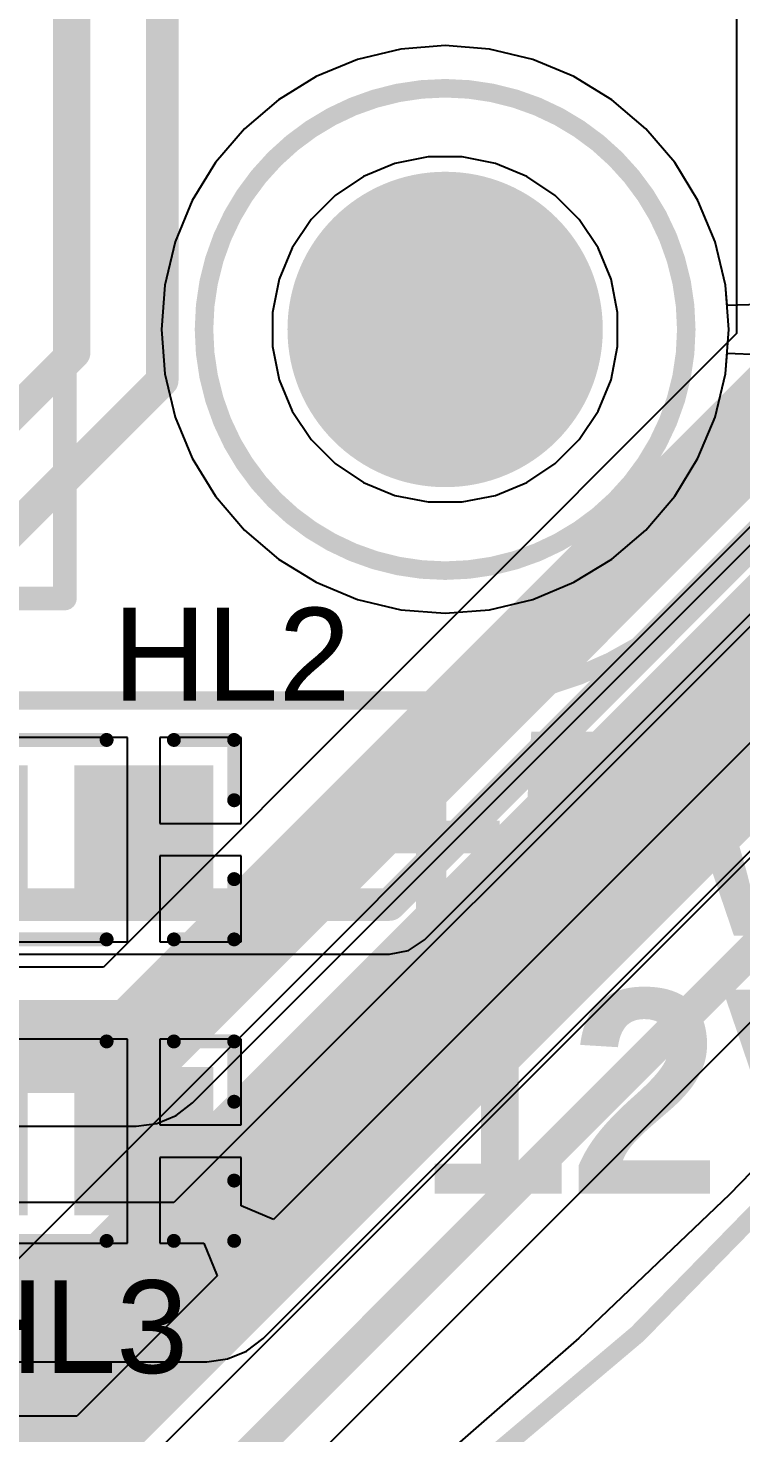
# Model space of a CAD drawing. Header units: inches. Extents: x 0 to 106, y 0 to 106.
# Drawn here: x 82.5 to 90.19, y 13.11 to 28.25 of the extents above; entities that cross this region are included whole.
import ezdxf

# ---------------------------------------------------------------- set-up
doc = ezdxf.new("R2010")
doc.units = ezdxf.units.IN
for name, color, linetype in [('Board Shape', 56, 'Continuous'), ('Bottom Layer', 5, 'Continuous'), ('Bottom Solder', 6, 'Continuous'), ('Layer 1', 16, 'Continuous'), ('Layer 2', 76, 'Continuous'), ('Mechanical 13', 56, 'Continuous'), ('Pad Holes', 156, 'Continuous'), ('Top Layer', 1, 'Continuous'), ('Top Overlay', 2, 'Continuous'), ('Top Paste', 8, 'Continuous'), ('Top Solder', 216, 'Continuous')]:
    doc.layers.add(name, color=color, linetype=linetype)
doc.styles.add('Arial', font='', dxfattribs={"height": 0.2})
doc.styles.add('Century Gothic_Bold', font='', dxfattribs={"height": 0.2})
doc.styles.get('Arial').set_extended_font_data('Arial')
doc.styles.get('Century Gothic_Bold').set_extended_font_data('Century Gothic', bold=True)

# ---------------------------------------------------------------- blocks, each defined once
blk = doc.blocks.new('DCDC_SAUVC26_B_197')
at = {"layer": 'Bottom Solder'}
h = blk.add_hatch(color=6, dxfattribs=at)
edge = h.paths.add_edge_path()
edge.add_arc((30.99999896, 0), 1.69999914, 0, 360)
at = {"layer": 'Pad Holes'}
h = blk.add_hatch(color=7, dxfattribs=at)
edge = h.paths.add_edge_path()
edge.add_arc((30.99999896, 0), 1.59999934, 0, 360)
at = {"layer": 'Top Solder'}
h = blk.add_hatch(color=216, dxfattribs=at)
edge = h.paths.add_edge_path()
edge.add_arc((30.99999896, 0), 1.69999914, 0, 360)
at = {"layer": 'Mechanical 13'}
for points in [[(30.99999896, 3.99999962, 0.1999996, 0.1999996, -0.4142135623730951), (34.99999858, 0, 0.1999996, 0.1999996, 0)], [(34.99999858, -67.00000062, 0.1999996, 0.1999996, 0), (34.99999604, 0, 0.1999996, 0.1999996, 0)]]:
    blk.add_lwpolyline(points, format="xyseb", dxfattribs=at)
for points in [[(34.94999614, 0, 0.0999998, 0.0999998, 1), (35.04999594, 0, 0.0999998, 0.0999998, 1)], [(34.94999868, 0, 0.0999998, 0.0999998, 1), (35.04999848, 0, 0.0999998, 0.0999998, 1)]]:
    blk.add_lwpolyline(points, format="xyseb", close=True, dxfattribs=at)
blk = doc.blocks.new('MR60PB_M_198')
at = {"layer": 'Top Overlay'}
for points in [[(-9.900000519999999, 0, 0.254, 0.254, 0), (-9.900000519999999, -4.90000036, 0.254, 0.254, 0)], [(-9.900000519999999, -4.90000036, 0.254, 0.254, 0), (9.89999544, -4.90000036, 0.254, 0.254, 0)]]:
    blk.add_lwpolyline(points, format="xyseb", dxfattribs=at)
blk.add_lwpolyline([(-9.96350052, -4.90000036, 0.127, 0.127, 1), (-9.83650052, -4.90000036, 0.127, 0.127, 1)], format="xyseb", close=True, dxfattribs=at)
blk.add_lwpolyline([(-9.96350052, -4.90000036, 0.127, 0.127, 1), (-9.83650052, -4.90000036, 0.127, 0.127, 1)], format="xyseb", close=True, dxfattribs=at)
blk = doc.blocks.new('0805D_241')
at = {"layer": 'Top Layer'}
for points in [[(-1.70000041, -0.74999977), (-1.70000041, 0.74999977), (-0.30000067, 0.74999977), (-0.30000067, -0.74999977)], [(0.30000067, -0.74999977), (0.30000067, 0.74999977), (1.70000041, 0.74999977), (1.70000041, -0.74999977)]]:
    blk.add_hatch(color=1, dxfattribs=at).paths.add_polyline_path(points)
at = {"layer": 'Top Paste'}
for points in [[(-1.70000041, -0.74999977), (-1.70000041, 0.74999977), (-0.30000067, 0.74999977), (-0.30000067, -0.74999977)], [(0.30000067, -0.74999977), (0.30000067, 0.74999977), (1.70000041, 0.74999977), (1.70000041, -0.74999977)]]:
    blk.add_hatch(color=8, dxfattribs=at).paths.add_polyline_path(points)
at = {"layer": 'Top Solder'}
for points in [[(-1.75000031, -0.7999996699999999), (-1.75000031, 0.7999996699999999), (-0.25000077, 0.7999996699999999), (-0.25000077, -0.7999996699999999)], [(0.25000077, -0.7999996699999999), (0.25000077, 0.7999996699999999), (1.75000031, 0.7999996699999999), (1.75000031, -0.7999996699999999)]]:
    blk.add_hatch(color=216, dxfattribs=at).paths.add_polyline_path(points)
at = {"layer": 'Top Overlay'}
for points in [[(-0.5999987999999999, 1.07499912, 0.1499997, 0.1499997, 0), (0.5999987999999999, 1.07499912, 0.1499997, 0.1499997, 0)], [(1.32500116, 1.07499912, 0.1499997, 0.1499997, 0), (1.97499986, 1.07499912, 0.1499997, 0.1499997, 0)], [(1.97499986, 0.4250004199999999, 0.1499997, 0.1499997, 0), (1.97499986, 1.07499912, 0.1499997, 0.1499997, 0)], [(1.97499986, -1.07499912, 0.1499997, 0.1499997, 0), (1.97499986, -0.4250004199999999, 0.1499997, 0.1499997, 0)], [(-0.5999987999999999, -1.07499912, 0.1499997, 0.1499997, 0), (0.5999987999999999, -1.07499912, 0.1499997, 0.1499997, 0)], [(1.32500116, -1.07499912, 0.1499997, 0.1499997, 0), (1.97499986, -1.07499912, 0.1499997, 0.1499997, 0)]]:
    blk.add_lwpolyline(points, format="xyseb", dxfattribs=at)
for points in [[(-0.63749936, 1.07499912, 0.07499858, 0.07499858, 1), (-0.56249824, 1.07499912, 0.07499858, 0.07499858, 1)], [(0.56249824, 1.07499912, 0.07499858, 0.07499858, 1), (0.63749936, 1.07499912, 0.07499858, 0.07499858, 1)], [(1.2875006, 1.07499912, 0.07499858, 0.07499858, 1), (1.36250172, 1.07499912, 0.07499858, 0.07499858, 1)], [(1.9374993, 1.07499912, 0.07499858, 0.07499858, 1), (2.01250042, 1.07499912, 0.07499858, 0.07499858, 1)], [(1.9374993, 1.07499912, 0.07499858, 0.07499858, 1), (2.01250042, 1.07499912, 0.07499858, 0.07499858, 1)], [(1.9374993, 0.4250004199999999, 0.07499858, 0.07499858, 1), (2.01250042, 0.4250004199999999, 0.07499858, 0.07499858, 1)], [(1.9374993, -0.4250004199999999, 0.07499858, 0.07499858, 1), (2.01250042, -0.4250004199999999, 0.07499858, 0.07499858, 1)], [(-0.63749936, -1.07499912, 0.07499858, 0.07499858, 1), (-0.56249824, -1.07499912, 0.07499858, 0.07499858, 1)], [(0.56249824, -1.07499912, 0.07499858, 0.07499858, 1), (0.63749936, -1.07499912, 0.07499858, 0.07499858, 1)], [(1.2875006, -1.07499912, 0.07499858, 0.07499858, 1), (1.36250172, -1.07499912, 0.07499858, 0.07499858, 1)], [(1.9374993, -1.07499912, 0.07499858, 0.07499858, 1), (2.01250042, -1.07499912, 0.07499858, 0.07499858, 1)], [(1.9374993, -1.07499912, 0.07499858, 0.07499858, 1), (2.01250042, -1.07499912, 0.07499858, 0.07499858, 1)]]:
    blk.add_lwpolyline(points, format="xyseb", close=True, dxfattribs=at)
blk = doc.blocks.new('0805D_242')
at = {"layer": 'Top Layer'}
for points in [[(-1.70000041, -0.74999977), (-1.70000041, 0.74999977), (-0.30000067, 0.74999977), (-0.30000067, -0.74999977)], [(0.30000067, -0.74999977), (0.30000067, 0.74999977), (1.70000041, 0.74999977), (1.70000041, -0.74999977)]]:
    blk.add_hatch(color=1, dxfattribs=at).paths.add_polyline_path(points)
at = {"layer": 'Top Paste'}
for points in [[(-1.70000041, -0.74999977), (-1.70000041, 0.74999977), (-0.30000067, 0.74999977), (-0.30000067, -0.74999977)], [(0.30000067, -0.74999977), (0.30000067, 0.74999977), (1.70000041, 0.74999977), (1.70000041, -0.74999977)]]:
    blk.add_hatch(color=8, dxfattribs=at).paths.add_polyline_path(points)
at = {"layer": 'Top Solder'}
for points in [[(-1.75000031, -0.7999996699999999), (-1.75000031, 0.7999996699999999), (-0.25000077, 0.7999996699999999), (-0.25000077, -0.7999996699999999)], [(0.25000077, -0.7999996699999999), (0.25000077, 0.7999996699999999), (1.75000031, 0.7999996699999999), (1.75000031, -0.7999996699999999)]]:
    blk.add_hatch(color=216, dxfattribs=at).paths.add_polyline_path(points)
at = {"layer": 'Top Overlay'}
for points in [[(-0.5999987999999999, 1.07499912, 0.1499997, 0.1499997, 0), (0.5999987999999999, 1.07499912, 0.1499997, 0.1499997, 0)], [(1.32500116, 1.07499912, 0.1499997, 0.1499997, 0), (1.97499986, 1.07499912, 0.1499997, 0.1499997, 0)], [(1.97499986, 0.4250004199999999, 0.1499997, 0.1499997, 0), (1.97499986, 1.07499912, 0.1499997, 0.1499997, 0)], [(1.97499986, -1.07499912, 0.1499997, 0.1499997, 0), (1.97499986, -0.4250004199999999, 0.1499997, 0.1499997, 0)], [(-0.5999987999999999, -1.07499912, 0.1499997, 0.1499997, 0), (0.5999987999999999, -1.07499912, 0.1499997, 0.1499997, 0)], [(1.32500116, -1.07499912, 0.1499997, 0.1499997, 0), (1.97499986, -1.07499912, 0.1499997, 0.1499997, 0)]]:
    blk.add_lwpolyline(points, format="xyseb", dxfattribs=at)
for points in [[(-0.63749936, 1.07499912, 0.07499858, 0.07499858, 1), (-0.56249824, 1.07499912, 0.07499858, 0.07499858, 1)], [(0.56249824, 1.07499912, 0.07499858, 0.07499858, 1), (0.63749936, 1.07499912, 0.07499858, 0.07499858, 1)], [(1.2875006, 1.07499912, 0.07499858, 0.07499858, 1), (1.36250172, 1.07499912, 0.07499858, 0.07499858, 1)], [(1.9374993, 1.07499912, 0.07499858, 0.07499858, 1), (2.01250042, 1.07499912, 0.07499858, 0.07499858, 1)], [(1.9374993, 1.07499912, 0.07499858, 0.07499858, 1), (2.01250042, 1.07499912, 0.07499858, 0.07499858, 1)], [(1.9374993, 0.4250004199999999, 0.07499858, 0.07499858, 1), (2.01250042, 0.4250004199999999, 0.07499858, 0.07499858, 1)], [(1.9374993, -0.4250004199999999, 0.07499858, 0.07499858, 1), (2.01250042, -0.4250004199999999, 0.07499858, 0.07499858, 1)], [(-0.63749936, -1.07499912, 0.07499858, 0.07499858, 1), (-0.56249824, -1.07499912, 0.07499858, 0.07499858, 1)], [(0.56249824, -1.07499912, 0.07499858, 0.07499858, 1), (0.63749936, -1.07499912, 0.07499858, 0.07499858, 1)], [(1.2875006, -1.07499912, 0.07499858, 0.07499858, 1), (1.36250172, -1.07499912, 0.07499858, 0.07499858, 1)], [(1.9374993, -1.07499912, 0.07499858, 0.07499858, 1), (2.01250042, -1.07499912, 0.07499858, 0.07499858, 1)], [(1.9374993, -1.07499912, 0.07499858, 0.07499858, 1), (2.01250042, -1.07499912, 0.07499858, 0.07499858, 1)]]:
    blk.add_lwpolyline(points, format="xyseb", close=True, dxfattribs=at)

msp = doc.modelspace()

# ---------------------------------------------------------------- linework, layer by layer
at = {"layer": 'Board Shape'}
msp.add_lwpolyline([(68.12547716, 103.7958681, 0.1999996, 0.1999996, -0.6806155096878033), (76.61438322, 5.55149258, 0.1999996, 0.1999996, 0)], format="xyseb", dxfattribs=at)
at = {"layer": 'Bottom Layer'}
for p, q in [((86.52140176, 28.02176514), (86.05458532, 27.90969272)), ((87.00000125999999, 28.0594308), (86.52140176, 28.02176514)), ((87.47860075999999, 28.02176514), (87.00000125999999, 28.0594308)), ((87.9454172, 27.90969272), (87.47860075999999, 28.02176514)), ((86.05458532, 27.90969272), (85.61104798, 27.72597198)), ((88.38895453999999, 27.72597198), (87.9454172, 27.90969272)), ((85.61104798, 27.72597198), (85.20171427999999, 27.47513174)), ((88.79828823999999, 27.47513174), (88.38895453999999, 27.72597198)), ((85.20171427999999, 27.47513174), (84.83665786, 27.1633442)), ((89.16334465999999, 27.1633442), (88.79828823999999, 27.47513174)), ((84.83665786, 27.1633442), (84.52487031999999, 26.79828778)), ((89.47513219999999, 26.79828778), (89.16334465999999, 27.1633442)), ((84.52487031999999, 26.79828778), (84.27403008, 26.38895408)), ((89.72597243999999, 26.38895408), (89.47513219999999, 26.79828778)), ((84.27403008, 26.38895408), (84.09030933999999, 25.94541674)), ((89.90969317999999, 25.94541674), (89.72597243999999, 26.38895408)), ((84.09030933999999, 25.94541674), (83.97823692, 25.4786003)), ((90.0217656, 25.4786003), (89.90969317999999, 25.94541674)), ((83.97823692, 25.4786003), (83.94057126, 25.0000008)), ((90.03921793999999, 25.25684306), (90.0217656, 25.4786003)), ((90.38921724, 25.27059462), (90.03921793999999, 25.25684306)), ((83.94057126, 25.0000008), (83.97823692, 24.5214013)), ((90.0217656, 24.5214013), (90.03921793999999, 24.74315854)), ((90.03921793999999, 24.74315854), (90.38921724, 24.72940698)), ((83.97823692, 24.5214013), (84.09030933999999, 24.05458486)), ((89.90969317999999, 24.05458486), (90.0217656, 24.5214013)), ((84.09030933999999, 24.05458486), (84.27403008, 23.61104752)), ((89.72597243999999, 23.61104752), (89.90969317999999, 24.05458486)), ((84.27403008, 23.61104752), (84.52487031999999, 23.20171382)), ((89.47513219999999, 23.20171382), (89.72597243999999, 23.61104752)), ((84.52487031999999, 23.20171382), (84.83665786, 22.8366574)), ((89.16334465999999, 22.8366574), (89.47513219999999, 23.20171382)), ((90.38921724, 22.97223752), (79.47776585999999, 12.06078614)), ((84.83665786, 22.8366574), (85.20171427999999, 22.52486986)), ((88.79828823999999, 22.52486986), (89.16334465999999, 22.8366574)), ((85.20171427999999, 22.52486986), (85.61104798, 22.27402962)), ((88.38895453999999, 22.27402962), (88.79828823999999, 22.52486986)), ((85.61104798, 22.27402962), (86.05458532, 22.09030888)), ((87.9454172, 22.09030888), (88.38895453999999, 22.27402962)), ((86.05458532, 22.09030888), (86.52140176, 21.97823646)), ((86.52140176, 21.97823646), (87.00000125999999, 21.9405708)), ((87.00000125999999, 21.9405708), (87.47860075999999, 21.97823646)), ((87.47860075999999, 21.97823646), (87.9454172, 22.09030888)), ((80.89150954, 9.908491739999999), (92.54151164, 21.55849384)), ((91.62668492, 17.29038706), (90.06772944, 15.67466004)), ((90.06772944, 15.67466004), (88.44117947999999, 14.12687294)), ((88.44117947999999, 14.12687294), (86.75007287999999, 12.64990866))]:
    msp.add_line(p, q, dxfattribs=at)
for points in [[(89.60000113999999, 25.0000008, 0.1999996, 0.1999996, 1), (84.40000137999999, 25.0000008, 0.1999996, 0.1999996, 1)], [(84.35000148, 25.0000008, 0.0999998, 0.0999998, 1), (84.45000128, 25.0000008, 0.0999998, 0.0999998, 1)], [(89.55000124, 25.0000008, 0.0999998, 0.0999998, 1), (89.65000104, 25.0000008, 0.0999998, 0.0999998, 1)]]:
    msp.add_lwpolyline(points, format="xyseb", close=True, dxfattribs=at)
msp.add_lwpolyline([(80.00000001999999, 10.80000126, 1.79999894, 1.79999894, 0), (91.65000212, 22.45000336, 1.79999894, 1.79999894, 0)], format="xyseb", dxfattribs=at)
at = {"layer": 'Layer 1'}
for p, q in [((86.77850056, 18.42149986), (90.87849998, 22.52149674)), ((86.6048433, 18.30546504), (86.77850056, 18.42149986)), ((78.20710546, 18.26471836), (86.39999992, 18.26471836)), ((86.39999992, 18.26471836), (86.6048433, 18.30546504)), ((91.62668492, 17.29038706), (90.06772944, 15.67466004)), ((90.06772944, 15.67466004), (88.44117947999999, 14.12687294)), ((88.44117947999999, 14.12687294), (86.75007287999999, 12.64990866))]:
    msp.add_line(p, q, dxfattribs=at)
for points in [[(83.94999974, 24.4500019, 0.3499993, 0.3499993, 0), (83.94999974, 66.55000152, 0.3499993, 0.3499993, 0)], [(82.9999991, 24.74999876, 0.3499993, 0.3499993, 0), (82.9999991, 66.00000262, 0.3499993, 0.3499993, 0)], [(78.99999948, 20.74999914, 0.3499993, 0.3499993, 0), (82.9999991, 24.74999876, 0.3499993, 0.3499993, 0)], [(79.24999898, 19.75000114, 0.3499993, 0.3499993, 0), (83.94999974, 24.4500019, 0.3499993, 0.3499993, 0)], [(86.39999992, 18.8000005, 0.3499993, 0.3499993, 0), (90.49999934, 22.89999992, 0.3499993, 0.3499993, 0)], [(71.03996968, 18.8000005, 0.3499993, 0.3499993, 0), (86.39999992, 18.8000005, 0.3499993, 0.3499993, 0)]]:
    msp.add_lwpolyline(points, format="xyseb", dxfattribs=at)
for points in [[(82.91249864, 24.74999876, 0.17499838, 0.17499838, 1), (83.08749956, 24.74999876, 0.17499838, 0.17499838, 1)], [(82.91249864, 24.74999876, 0.17499838, 0.17499838, 1), (83.08749956, 24.74999876, 0.17499838, 0.17499838, 1)], [(83.86249928, 24.4500019, 0.17499838, 0.17499838, 1), (84.0375002, 24.4500019, 0.17499838, 0.17499838, 1)], [(83.86249928, 24.4500019, 0.17499838, 0.17499838, 1), (84.0375002, 24.4500019, 0.17499838, 0.17499838, 1)], [(86.31249945999998, 18.8000005, 0.17499838, 0.17499838, 1), (86.48750038, 18.8000005, 0.17499838, 0.17499838, 1)], [(86.31249945999998, 18.8000005, 0.17499838, 0.17499838, 1), (86.48750038, 18.8000005, 0.17499838, 0.17499838, 1)]]:
    msp.add_lwpolyline(points, format="xyseb", close=True, dxfattribs=at)
at = {"layer": 'Layer 2'}
for p, q in [((90.14266706, 55.74487961999999), (90.14266706, 24.95512154)), ((86.8168063, 26.85999962), (86.4574598, 26.78852148)), ((87.18319622, 26.85999962), (86.8168063, 26.85999962)), ((87.54254272, 26.78852148), (87.18319622, 26.85999962)), ((86.4574598, 26.78852148), (86.11896162, 26.64831094)), ((87.8810409, 26.64831094), (87.54254272, 26.78852148)), ((86.11896162, 26.64831094), (85.81432164, 26.44475534)), ((88.18568088, 26.44475534), (87.8810409, 26.64831094)), ((85.81432164, 26.44475534), (85.55524672, 26.18568042)), ((88.4447558, 26.18568042), (88.18568088, 26.44475534)), ((85.55524672, 26.18568042), (85.35169112, 25.88104044)), ((88.6483114, 25.88104044), (88.4447558, 26.18568042)), ((85.35169112, 25.88104044), (85.21148057999999, 25.54254225999999)), ((88.78852194, 25.54254225999999), (88.6483114, 25.88104044)), ((85.21148057999999, 25.54254225999999), (85.14000244, 25.18319576)), ((88.86000007999999, 25.18319576), (88.78852194, 25.54254225999999)), ((85.14000244, 25.18319576), (85.14000244, 24.81680584)), ((88.86000007999999, 24.81680584), (88.86000007999999, 25.18319576)), ((90.14266706, 24.95512154), (83.31487528, 18.12732976)), ((85.14000244, 24.81680584), (85.21148057999999, 24.45745934)), ((88.78852194, 24.45745934), (88.86000007999999, 24.81680584)), ((85.21148057999999, 24.45745934), (85.35169112, 24.11896116)), ((88.6483114, 24.11896116), (88.78852194, 24.45745934)), ((85.35169112, 24.11896116), (85.55524672, 23.81432118)), ((88.4447558, 23.81432118), (88.6483114, 24.11896116)), ((92.44266499999999, 23.95511846), (84.07487121999999, 15.58732468)), ((84.2762221, 16.66376906), (91.60622776, 23.99377472)), ((85.55524672, 23.81432118), (85.81432164, 23.55524626)), ((88.18568088, 23.55524626), (88.4447558, 23.81432118)), ((85.81432164, 23.55524626), (86.11896162, 23.35169066)), ((87.8810409, 23.35169066), (88.18568088, 23.55524626)), ((86.11896162, 23.35169066), (86.4574598, 23.21148012)), ((87.54254272, 23.21148012), (87.8810409, 23.35169066)), ((86.4574598, 23.21148012), (86.8168063, 23.14000198)), ((87.18319622, 23.14000198), (87.54254272, 23.21148012)), ((86.8168063, 23.14000198), (87.18319622, 23.14000198)), ((85.03621804, 14.12376398), (93.9062257, 22.99377164)), ((83.31487528, 18.12732976), (77.84951917999999, 18.12732976)), ((91.62668492, 17.29038706), (90.06772944, 15.67466004)), ((84.09866339999999, 16.52752346), (84.2762221, 16.66376906)), ((83.89188962, 16.44187466), (84.09866339999999, 16.52752346)), ((77.84950902, 16.41266212), (83.66999521999999, 16.41266212)), ((83.66999521999999, 16.41266212), (83.89188962, 16.44187466)), ((90.06772944, 15.67466004), (88.44117947999999, 14.12687294)), ((84.07487121999999, 15.58732468), (77.84952426, 15.58732468)), ((84.85865934, 13.98751838), (85.03621804, 14.12376398)), ((88.44117947999999, 14.12687294), (86.75007287999999, 12.64990866)), ((84.65188556, 13.90186958), (84.85865934, 13.98751838)), ((77.84950393999999, 13.87265704), (84.42999116, 13.87265704)), ((84.42999116, 13.87265704), (84.65188556, 13.90186958))]:
    msp.add_line(p, q, dxfattribs=at)
for points in [[(83.66999521999999, 17.26999594, 1.00000054, 1.00000054, 0), (91.00000088, 24.6000016, 1.00000054, 1.00000054, 0)], [(84.42999116, 14.72999086, 1.00000054, 1.00000054, 0), (93.29999882, 23.59999852, 1.00000054, 1.00000054, 0)], [(77.13001592, 17.26999594, 1.00000054, 1.00000054, 0), (83.66999521999999, 17.26999594, 1.00000054, 1.00000054, 0)], [(72.04998544, 14.72999086, 1.00000054, 1.00000054, 0), (84.42999116, 14.72999086, 1.00000054, 1.00000054, 0)]]:
    msp.add_lwpolyline(points, format="xyseb", dxfattribs=at)
for points in [[(83.41999571999999, 17.26999594, 0.499999, 0.499999, 1), (83.91999471999999, 17.26999594, 0.499999, 0.499999, 1)], [(83.41999571999999, 17.26999594, 0.499999, 0.499999, 1), (83.91999471999999, 17.26999594, 0.499999, 0.499999, 1)], [(84.17999166, 14.72999086, 0.499999, 0.499999, 1), (84.67999065999999, 14.72999086, 0.499999, 0.499999, 1)], [(84.17999166, 14.72999086, 0.499999, 0.499999, 1), (84.67999065999999, 14.72999086, 0.499999, 0.499999, 1)]]:
    msp.add_lwpolyline(points, format="xyseb", close=True, dxfattribs=at)
at = {"layer": 'Top Layer'}
for p, q in [((86.52140176, 28.02176514), (86.05458532, 27.90969272)), ((87.00000125999999, 28.0594308), (86.52140176, 28.02176514)), ((87.47860075999999, 28.02176514), (87.00000125999999, 28.0594308)), ((87.9454172, 27.90969272), (87.47860075999999, 28.02176514)), ((86.05458532, 27.90969272), (85.61104798, 27.72597198)), ((88.38895453999999, 27.72597198), (87.9454172, 27.90969272)), ((85.61104798, 27.72597198), (85.20171427999999, 27.47513174)), ((88.79828823999999, 27.47513174), (88.38895453999999, 27.72597198)), ((85.20171427999999, 27.47513174), (84.83665786, 27.1633442)), ((89.16334465999999, 27.1633442), (88.79828823999999, 27.47513174)), ((84.83665786, 27.1633442), (84.52487031999999, 26.79828778)), ((89.47513219999999, 26.79828778), (89.16334465999999, 27.1633442)), ((84.52487031999999, 26.79828778), (84.27403008, 26.38895408)), ((89.72597243999999, 26.38895408), (89.47513219999999, 26.79828778)), ((84.27403008, 26.38895408), (84.09030933999999, 25.94541674)), ((89.90969317999999, 25.94541674), (89.72597243999999, 26.38895408)), ((84.09030933999999, 25.94541674), (83.97823692, 25.4786003)), ((90.0217656, 25.4786003), (89.90969317999999, 25.94541674)), ((83.97823692, 25.4786003), (83.94057126, 25.0000008)), ((90.05943126, 25.0000008), (90.0217656, 25.4786003)), ((83.94057126, 25.0000008), (83.97823692, 24.5214013)), ((90.0217656, 24.5214013), (90.05943126, 25.0000008)), ((83.97823692, 24.5214013), (84.09030933999999, 24.05458486)), ((89.90969317999999, 24.05458486), (90.0217656, 24.5214013)), ((84.09030933999999, 24.05458486), (84.27403008, 23.61104752)), ((89.72597243999999, 23.61104752), (89.90969317999999, 24.05458486)), ((84.27403008, 23.61104752), (84.52487031999999, 23.20171382)), ((89.47513219999999, 23.20171382), (89.72597243999999, 23.61104752)), ((84.52487031999999, 23.20171382), (84.83665786, 22.8366574)), ((89.16334465999999, 22.8366574), (89.47513219999999, 23.20171382)), ((84.83665786, 22.8366574), (85.20171427999999, 22.52486986)), ((88.79828823999999, 22.52486986), (89.16334465999999, 22.8366574)), ((85.20171427999999, 22.52486986), (85.61104798, 22.27402962)), ((88.38895453999999, 22.27402962), (88.79828823999999, 22.52486986)), ((85.61104798, 22.27402962), (86.05458532, 22.09030888)), ((87.9454172, 22.09030888), (88.38895453999999, 22.27402962)), ((86.05458532, 22.09030888), (86.52140176, 21.97823646)), ((86.52140176, 21.97823646), (87.00000125999999, 21.9405708)), ((87.00000125999999, 21.9405708), (87.47860075999999, 21.97823646)), ((87.47860075999999, 21.97823646), (87.9454172, 22.09030888)), ((83.57499922, 20.59999944), (80.69999861999999, 20.59999944)), ((83.57499922, 19.50000164), (83.57499922, 20.59999944)), ((84.7999955, 20.59999944), (83.92499597999999, 20.59999944)), ((83.92499597999999, 20.59999944), (83.92499597999999, 19.67500002)), ((84.7999955, 19.67500002), (84.7999955, 20.59999944)), ((90.46471874, 20.72172132), (85.14999734, 15.40699992)), ((83.87849874, 11.12149922), (92.37849951999999, 19.6215)), ((83.92499597999999, 19.67500002), (84.7999955, 19.67500002)), ((83.57499922, 18.40000384), (83.57499922, 19.50000164)), ((84.7999955, 19.32500326), (83.92499597999999, 19.32500326)), ((83.92499597999999, 19.32500326), (83.92499597999999, 18.40000384)), ((84.7999955, 18.40000384), (84.7999955, 19.32500326)), ((80.69999861999999, 18.40000384), (83.57499922, 18.40000384)), ((83.92499597999999, 18.40000384), (84.7999955, 18.40000384)), ((83.57499922, 17.34999832), (80.70000115999999, 17.34999832)), ((83.57499922, 16.25000306), (83.57499922, 17.34999832)), ((84.79999803999999, 17.34999832), (83.92499597999999, 17.34999832)), ((83.92499597999999, 17.34999832), (83.92499597999999, 16.42500144)), ((84.79999803999999, 16.42500144), (84.79999803999999, 17.34999832)), ((91.62668492, 17.29038706), (90.06772944, 15.67466004)), ((83.92499597999999, 16.42500144), (84.79999803999999, 16.42500144)), ((83.57499922, 15.15000272), (83.57499922, 16.25000306)), ((84.79999803999999, 16.07500468), (83.92499597999999, 16.07500468)), ((83.92499597999999, 16.07500468), (83.92499597999999, 15.15000272)), ((84.79999803999999, 15.55197296), (84.79999803999999, 16.07500468)), ((90.06772944, 15.67466004), (88.44117947999999, 14.12687294)), ((85.14999734, 15.40699992), (84.79999803999999, 15.55197296)), ((80.70000115999999, 15.15000272), (83.57499922, 15.15000272)), ((83.92499597999999, 15.15000272), (84.3980278, 15.15000272)), ((84.3980278, 15.15000272), (84.54300084, 14.80000342)), ((84.54300084, 14.80000342), (83.02828199999999, 13.28528204)), ((88.44117947999999, 14.12687294), (86.75007287999999, 12.64990866)), ((83.02828199999999, 13.28528204), (77.39855742, 13.28528204))]:
    msp.add_line(p, q, dxfattribs=at)
for points in [[(89.60000113999999, 25.0000008, 0.1999996, 0.1999996, 1), (84.40000137999999, 25.0000008, 0.1999996, 0.1999996, 1)], [(84.35000148, 25.0000008, 0.0999998, 0.0999998, 1), (84.45000128, 25.0000008, 0.0999998, 0.0999998, 1)], [(89.55000124, 25.0000008, 0.0999998, 0.0999998, 1), (89.65000104, 25.0000008, 0.0999998, 0.0999998, 1)]]:
    msp.add_lwpolyline(points, format="xyseb", close=True, dxfattribs=at)
for points in [[(83.25000114, 12.7499999, 0.3499993, 0.3499993, 0), (91.00000088, 20.49999964, 0.3499993, 0.3499993, 0)], [(83.4999981, 11.49999986, 0.3499993, 0.3499993, 0), (91.99999887999999, 20.00000064, 0.3499993, 0.3499993, 0)]]:
    msp.add_lwpolyline(points, format="xyseb", dxfattribs=at)

# ---------------------------------------------------------------- block references
for name, p, rotation in [('DCDC_SAUVC26_B_197', (87.00000125999999, 55.99999975999999), 270), ('MR60PB_M_198', (78.00000148, 32.00000204), 90)]:
    msp.add_blockref(name, p, dxfattribs=dict(rotation=rotation))
for name, p in [('0805D_242', (82.74999706, 19.50000164)), ('0805D_241', (82.7499996, 16.25000052))]:
    msp.add_blockref(name, p)

# ---------------------------------------------------------------- texts
at = {"layer": 'Top Overlay'}
for s, height, style, p in [('HL2', 1.00000054, 'Arial', (83.41709758, 21.0001612)), ('+5V', 2.20000068, 'Century Gothic_Bold', (85.99067892, 18.46522342)), ('+12V', 2.20000068, 'Century Gothic_Bold', (84.98306346, 15.6826712)), ('HL3', 1.00000054, 'Arial', (81.667096, 13.75016046))]:
    msp.add_text(s, height=height, dxfattribs=dict(at, style=style)).set_placement(p)

doc.saveas('drawing.dxf')
